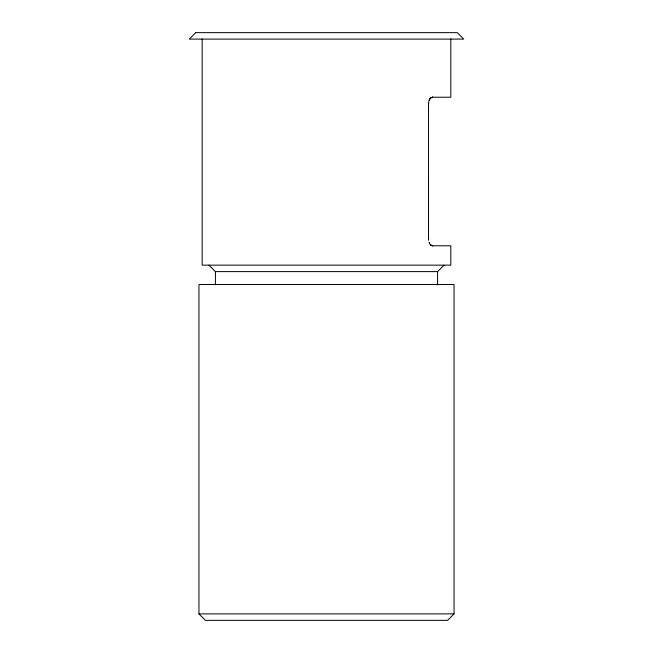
<?xml version="1.0" encoding="UTF-8"?>
<svg xmlns="http://www.w3.org/2000/svg" width="653" height="653" viewBox="0 0 653 653"><rect width="100%" height="100%" fill="white"/><g stroke="black" fill="none" stroke-linecap="round" stroke-linejoin="round"><path stroke-width="0.98" d="M428.531 103.411L428.523 239.373M428.539 103.182L428.58 102.684A5.42 3.061 -89.9 0 1 428.621 102.35L428.662 102.088M428.85 101.272L428.931 100.986A6.138 3.371 -89.1 0 1 429.029 100.782L429.168 100.35M429.201 100.268L429.396 99.844M429.421 99.803L429.462 99.713A7.15 3.918 -89.1 0 1 429.535 99.493A7.044 3.845 -88.9 0 1 429.796 99.068M208.96 265.151L215.417 271.607L437.583 271.607L444.04 265.151M454.047 613.893L447.591 620.35L205.409 620.35L198.953 613.893L198.953 284.52L454.047 284.52L454.047 613.893L198.953 613.893M429.356 99.77A6.538 3.649 -89.8 0 1 429.527 99.46A7.714 4.106 -87.7 0 1 430.76 98.032L430.849 97.974M431.625 97.485L431.837 97.395A8.856 4.62 -86.4 0 1 431.911 97.37L431.927 97.362A8.693 4.506 -85.3 0 1 432.457 97.248L432.523 97.24M432.727 97.232L450.823 97.232L450.823 38.894M431.429 245.504A8.758 4.587 86.9 0 0 431.772 245.642A8.905 4.644 86.2 0 0 431.911 245.626A8.701 4.498 84.8 0 0 432.457 245.748L432.523 245.765A8.856 4.595 85.9 0 0 432.727 245.773L450.823 245.773L450.823 265.151L202.177 265.151L202.177 38.935M430.849 245.03L430.784 244.981A7.942 4.22 87.7 0 1 430.458 244.744M429.568 243.479L429.396 243.161A6.457 3.502 88.6 0 0 429.584 243.438A7.697 4.098 87.7 0 0 430.76 244.973A8.554 4.465 86.3 0 0 431.372 245.389A8.767 4.587 86.7 0 0 431.641 245.552M429.143 242.606L429.127 242.557A6.399 3.404 88.1 0 0 429.25 242.761M437.583 271.607L437.583 284.863M215.417 271.607L215.417 284.79M430.76 98.015A8.309 4.408 -87.7 0 1 430.956 97.86A8.62 4.522 -86.7 0 1 431.421 97.526A8.783 4.604 -86.8 0 1 431.772 97.362M429.829 98.946A7.934 4.269 -88.2 0 1 430.751 97.974M432.335 97.264A8.856 4.62 -86.4 0 1 432.784 97.232M430.825 97.852A8.522 4.514 -87.7 0 1 431.225 97.591M431.225 97.599A8.652 4.555 -87.2 0 1 431.429 97.493M428.605 239.643A5.322 2.955 89.9 0 1 428.597 239.365M428.466 239.945A5.346 3.069 -90 0 1 428.458 239.659M428.392 103.631A5.322 3.159 90 0 1 428.401 103.345M428.556 103.362A5.33 2.963 -89.9 0 1 428.572 103.084M428.662 102.888A5.371 2.979 -89.8 0 1 428.686 102.619M431.437 245.422A8.603 4.481 86 0 1 430.849 245.022M432.457 245.732A8.701 4.498 84.3 0 1 431.935 245.601A8.824 4.555 84.8 0 1 431.641 245.479M432.727 245.765A8.856 4.587 85 0 1 432.523 245.748M428.58 239.316A5.371 3.036 90 0 0 428.58 239.586L428.531 239.651A5.355 3.02 89.9 0 0 428.531 239.929M431.421 97.599A8.791 4.514 -84.3 0 1 431.625 97.501M432.441 97.256A8.791 4.514 -84.3 0 1 432.645 97.24M431.935 97.395A8.489 4.391 -84.8 0 1 432.319 97.289M195.72 32.65L189.264 39.107L463.736 39.107L457.28 32.65L195.72 32.65"/></g></svg>
